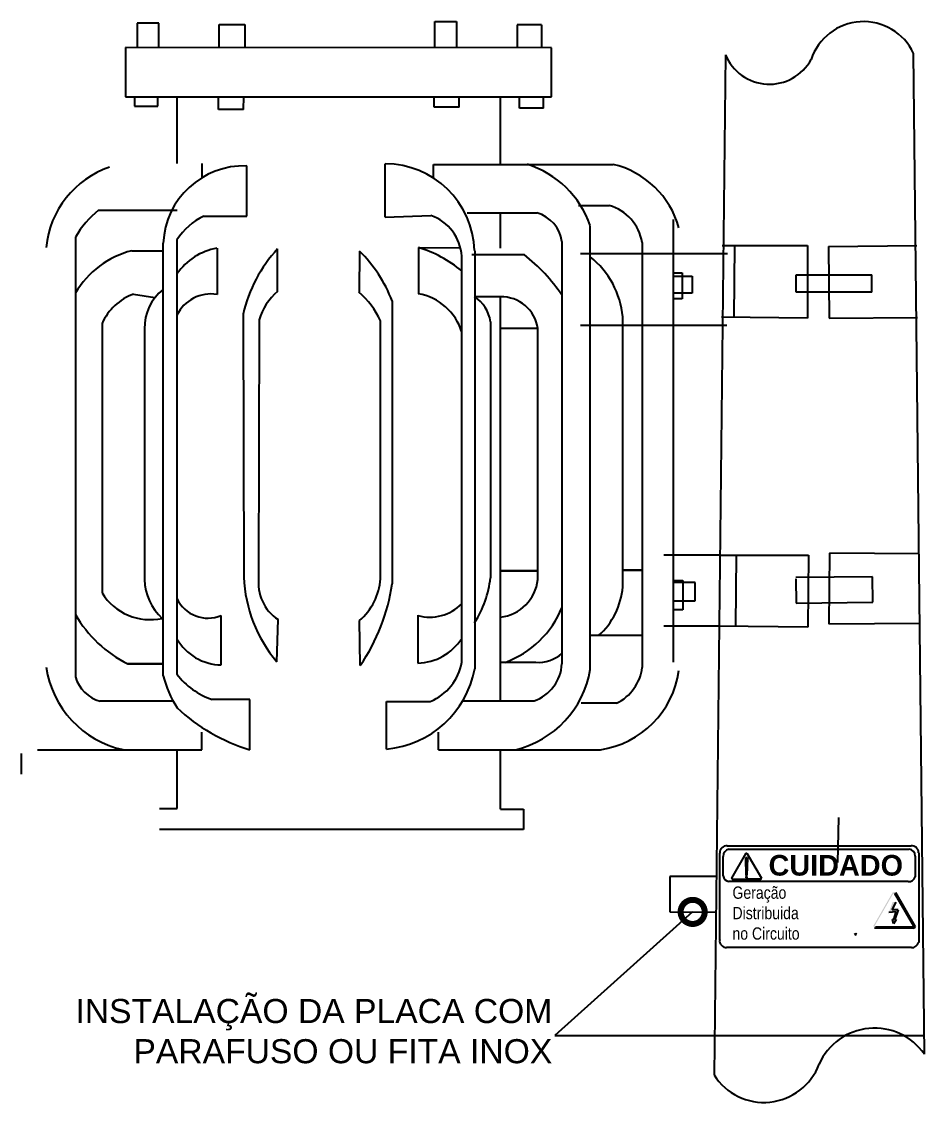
# Model space of a CAD drawing. Header units: millimetres. Extents: x 1668 to 2509, y 1340 to 2042.
# Drawn here: x 1758.2 to 1847.8, y 1505.5 to 1612.7 of the extents above; entities that cross this region are included whole.
import ezdxf

# ---------------------------------------------------------------- set-up
doc = ezdxf.new("R2010")
doc.units = ezdxf.units.MM
doc.layers.add('SÍMBOLOS', color=140, linetype='Continuous')
doc.layers.add('TEXTOS', color=7, linetype='Continuous')
doc.styles.get("Standard").update_dxf_attribs({"font": 'arial.ttf'})

# ---------------------------------------------------------------- blocks, each defined once
blk = doc.blocks.new('_DotSmall')
at = {"color": 0, "linetype": 'ByBlock', "const_width": 0.5}
blk.add_lwpolyline([(-0.0625, 0, 1), (0.0625, 0, 1)], format="xyb", close=True, dxfattribs=at)

msp = doc.modelspace()

# ---------------------------------------------------------------- hatches: boundary and pattern name
h = msp.add_hatch(color=256)
h.dxf.hatch_style = 1
h.paths.add_polyline_path([(1844.91, 1526.34), (1844.61, 1526.34), (1842.69, 1523.01), (1842.82, 1522.78), (1846.71, 1522.77), (1846.84, 1523)])
h.paths.add_polyline_path([(1844.81, 1526.23), (1844.67, 1526.23), (1842.82, 1523.01), (1842.89, 1522.89), (1846.78, 1522.88)], flags=16)
h = msp.add_hatch(color=256)
h.dxf.hatch_style = 1
h.paths.add_polyline_path([(1844.56, 1524.6), (1844.96, 1525.37), (1844.6, 1525.37), (1844.22, 1524.33), (1844.94, 1524.41), (1844.72, 1523.64), (1844.6, 1523.64), (1844.69, 1523.22), (1844.96, 1523.64), (1844.83, 1523.64), (1845.16, 1524.62)])

# ---------------------------------------------------------------- linework, layer by layer
for p, q in [((1771.79, 1612.59), (1769.62, 1612.59)), ((1769.62, 1612.59), (1769.62, 1610.16)), ((1771.79, 1610.16), (1771.79, 1612.59)), ((1777.76, 1610.16), (1777.76, 1612.45)), ((1777.76, 1612.45), (1780.31, 1612.45)), ((1780.31, 1612.45), (1780.31, 1610.16)), ((1799.17, 1610.15), (1799.17, 1612.74)), ((1799.17, 1612.74), (1801.34, 1612.74)), ((1801.34, 1612.74), (1801.34, 1610.15)), ((1809.77, 1612.42), (1807.35, 1612.42)), ((1807.35, 1612.42), (1807.35, 1610.15)), ((1809.77, 1612.42), (1809.77, 1610.15)), ((1768.48, 1610.16), (1768.48, 1605.28)), ((1810.75, 1610.15), (1768.48, 1610.16)), ((1810.75, 1605.28), (1810.75, 1610.15)), ((1828.02, 1609.45), (1826.88, 1508.22)), ((1847.76, 1510.28), (1846.69, 1609.59)), ((1768.48, 1605.28), (1810.75, 1605.28)), ((1769.36, 1605.28), (1769.36, 1604.34)), ((1771.67, 1604.34), (1771.67, 1605.28)), ((1773.59, 1598.66), (1773.59, 1605.28)), ((1777.72, 1604.02), (1777.72, 1605.28)), ((1780.19, 1604.02), (1780.23, 1605.28)), ((1799.1, 1604.26), (1799.1, 1605.28)), ((1801.58, 1604.26), (1801.58, 1605.28)), ((1805.68, 1598.58), (1805.68, 1605.28)), ((1807.59, 1604.16), (1807.59, 1605.28)), ((1809.96, 1604.16), (1809.96, 1605.28)), ((1769.36, 1604.34), (1771.67, 1604.34)), ((1780.19, 1604.02), (1777.72, 1604.02)), ((1801.58, 1604.26), (1799.1, 1604.26)), ((1809.96, 1604.16), (1807.59, 1604.16)), ((1776.06, 1598.66), (1776.06, 1597.26)), ((1780.51, 1593.44), (1780.51, 1598.43)), ((1794.24, 1593.34), (1794.24, 1598.64)), ((1799.03, 1597.25), (1799.03, 1598.58)), ((1799.03, 1598.58), (1816.87, 1598.58)), ((1765.81, 1594.02), (1773.59, 1594.02)), ((1802.39, 1593.76), (1809.31, 1593.76)), ((1805.68, 1590.25), (1805.68, 1593.76)), ((1813.42, 1594.51), (1816.48, 1594.51)), ((1776.25, 1593.44), (1780.51, 1593.44)), ((1794.24, 1593.34), (1798.79, 1593.5)), ((1822.87, 1549.18), (1822.87, 1593.11)), ((1814.6, 1548.44), (1814.6, 1592.49)), ((1763.52, 1591.34), (1763.52, 1547.74)), ((1772.22, 1547.82), (1772.22, 1590.77)), ((1773.59, 1547.99), (1773.59, 1591.08)), ((1811.79, 1590.91), (1811.79, 1549.01)), ((1819.75, 1590.82), (1819.75, 1548.65)), ((1827.7, 1590.52), (1836.15, 1590.52)), ((1828.9, 1590.52), (1828.83, 1583.4)), ((1836.15, 1590.52), (1836.15, 1583.33)), ((1838.25, 1590.43), (1846.99, 1590.52)), ((1838.25, 1590.43), (1838.32, 1583.3)), ((1769.09, 1590), (1772.22, 1590)), ((1777.56, 1590.25), (1777.56, 1585.67)), ((1783.57, 1585.97), (1783.57, 1590.19)), ((1791.69, 1589.97), (1791.65, 1585.91)), ((1797.54, 1590.32), (1797.54, 1585.73)), ((1797.54, 1590.32), (1801.71, 1590.3)), ((1801.85, 1549.17), (1801.85, 1589.45)), ((1802.84, 1589.62), (1808.03, 1589.62)), ((1803.13, 1590.01), (1803.13, 1548.52)), ((1828.23, 1589.69), (1813.63, 1589.69)), ((1822.76, 1587.48), (1824.7, 1587.48)), ((1822.87, 1587.8), (1823.72, 1587.8)), ((1823.72, 1587.8), (1823.72, 1585.22)), ((1824.7, 1587.48), (1824.7, 1585.79)), ((1835.04, 1585.9), (1835.03, 1587.62)), ((1835.03, 1587.62), (1842.54, 1587.62)), ((1842.54, 1585.9), (1842.54, 1587.62)), ((1769.27, 1585.7), (1771.4, 1585.35)), ((1805.68, 1585.43), (1803.13, 1585.43)), ((1805.68, 1545.33), (1805.68, 1585.43)), ((1824.7, 1585.79), (1822.76, 1585.79)), ((1823.72, 1585.22), (1822.87, 1585.22)), ((1842.54, 1585.9), (1835.04, 1585.9)), ((1794.94, 1585.02), (1794.94, 1556.95)), ((1780.14, 1583.71), (1780.21, 1557.62)), ((1781.7, 1557.6), (1781.76, 1583.15)), ((1793.78, 1557.46), (1793.78, 1583.07)), ((1804.69, 1582.95), (1804.69, 1557.56)), ((1817.82, 1556.66), (1817.82, 1583.44)), ((1836.15, 1583.33), (1827.63, 1583.42)), ((1838.32, 1583.3), (1847.06, 1583.38)), ((1766.15, 1582.79), (1766.15, 1556.05)), ((1770.37, 1582.27), (1770.37, 1557.37)), ((1809.4, 1582.29), (1805.68, 1582.29)), ((1809.4, 1557.37), (1809.4, 1582.29)), ((1828.16, 1582.58), (1813.63, 1582.58)), ((1827.4, 1559.81), (1821.9, 1559.81)), ((1827.4, 1559.81), (1836.27, 1559.81)), ((1829.07, 1559.81), (1829, 1552.74)), ((1836.27, 1559.81), (1836.18, 1552.67)), ((1838.33, 1560), (1838.28, 1552.98)), ((1847.28, 1559.94), (1838.33, 1560)), ((1809.4, 1558.25), (1805.68, 1558.25)), ((1805.68, 1558.25), (1809.4, 1558.25)), ((1819.75, 1558.31), (1817.82, 1558.31)), ((1817.82, 1558.31), (1819.75, 1558.31)), ((1822.87, 1557.3), (1823.79, 1557.3)), ((1823.79, 1557.3), (1823.79, 1554.38)), ((1842.6, 1557.66), (1835, 1557.57)), ((1835, 1557.45), (1835.03, 1555.03)), ((1842.63, 1555.13), (1842.6, 1557.66)), ((1825, 1557.07), (1822.82, 1557.07)), ((1825, 1555.28), (1825, 1557.07)), ((1822.82, 1555.28), (1825, 1555.28)), ((1835.03, 1555.03), (1842.63, 1555.13)), ((1823.79, 1554.38), (1822.87, 1554.38)), ((1777.98, 1548.91), (1777.98, 1553.82)), ((1783.49, 1549.22), (1783.62, 1553.41)), ((1791.78, 1548.86), (1791.7, 1553.3)), ((1797.49, 1553.83), (1797.49, 1549.09)), ((1838.28, 1552.98), (1847.35, 1553.06)), ((1815.43, 1551.82), (1814.6, 1551.82)), ((1819.75, 1551.82), (1815.43, 1551.82)), ((1827.33, 1552.76), (1821.9, 1552.76)), ((1836.18, 1552.67), (1827.33, 1552.76)), ((1768.72, 1549.01), (1772.14, 1549.01)), ((1772.14, 1549.01), (1768.72, 1549.01)), ((1805.68, 1549.17), (1809.18, 1549.17)), ((1780.81, 1545.49), (1777.06, 1545.49)), ((1780.81, 1540.49), (1780.81, 1545.49)), ((1773.2, 1545.31), (1765.98, 1545.31)), ((1794.38, 1540.56), (1794.38, 1545.29)), ((1794.38, 1545.29), (1798.73, 1545.29)), ((1801.93, 1545.33), (1809.02, 1545.33)), ((1817.21, 1545.11), (1813.7, 1545.11)), ((1776.06, 1540.49), (1776.06, 1542.24)), ((1799.55, 1540.49), (1799.55, 1542.23)), ((1758.17, 1538.06), (1758.17, 1540.13)), ((1759.75, 1540.49), (1776.06, 1540.49)), ((1773.59, 1534.65), (1773.59, 1540.49)), ((1799.55, 1540.49), (1815.6, 1540.49)), ((1805.68, 1534.59), (1805.68, 1540.49)), ((1771.85, 1534.65), (1773.59, 1534.65)), ((1805.68, 1534.59), (1807.96, 1534.59)), ((1807.96, 1534.59), (1807.96, 1532.58)), ((1839.22, 1533.77), (1839.13, 1529.29)), ((1807.96, 1532.58), (1771.85, 1532.58)), ((1828.18, 1530.95), (1846.44, 1530.95)), ((1828.35, 1530.62), (1846.24, 1530.62)), ((1827.44, 1521.64), (1827.44, 1530.23)), ((1827.8, 1527.97), (1827.8, 1529.91)), ((1830.04, 1530.24), (1828.62, 1527.74)), ((1830.21, 1529.78), (1829.99, 1529.78)), ((1829.99, 1529.78), (1830.04, 1528.01)), ((1830.04, 1530.24), (1830.15, 1530.24)), ((1830.15, 1530.24), (1831.58, 1527.74)), ((1830.21, 1529.78), (1830.15, 1528.01)), ((1846.84, 1529.94), (1846.84, 1527.87)), ((1847.19, 1530.27), (1847.19, 1521.38)), ((1827.08, 1527.93), (1822.48, 1527.93)), ((1822.48, 1527.93), (1822.48, 1524.42)), ((1846.14, 1527.41), (1828.36, 1527.41)), ((1828.67, 1527.65), (1828.62, 1527.74)), ((1828.67, 1527.65), (1831.52, 1527.65)), ((1830.04, 1528.01), (1830.15, 1528.01)), ((1830.05, 1527.93), (1830.05, 1527.78)), ((1830.05, 1527.93), (1830.14, 1527.93)), ((1830.14, 1527.78), (1830.05, 1527.78)), ((1831.52, 1527.65), (1830.1, 1527.65)), ((1830.14, 1527.93), (1830.14, 1527.78)), ((1831.52, 1527.65), (1831.58, 1527.74)), ((1846.71, 1523), (1844.81, 1526.23)), ((1846.84, 1523), (1844.91, 1526.34)), ((1844.56, 1524.6), (1844.96, 1525.37)), ((1822.48, 1524.42), (1827.04, 1524.38)), ((1844.94, 1524.41), (1844.22, 1524.33)), ((1845.16, 1524.62), (1844.56, 1524.6)), ((1844.72, 1523.64), (1844.94, 1524.41)), ((1845.16, 1524.62), (1844.83, 1523.64)), ((1846.64, 1522.88), (1842.89, 1522.89)), ((1844.69, 1523.22), (1844.6, 1523.64)), ((1844.72, 1523.64), (1844.6, 1523.64)), ((1844.96, 1523.64), (1844.69, 1523.22)), ((1844.83, 1523.64), (1844.96, 1523.64)), ((1846.71, 1523), (1846.64, 1522.88)), ((1846.84, 1523), (1846.71, 1522.77)), ((1846.8, 1522.93), (1846.73, 1522.81)), ((1840.82, 1522.3), (1840.95, 1522.07)), ((1840.95, 1522.3), (1841.02, 1522.18)), ((1846.71, 1522.77), (1842.82, 1522.78)), ((1846.47, 1520.86), (1828.13, 1520.86))]:
    msp.add_line(p, q)
for centre, radius, start, end in [((1841.72, 1607.26), 5.48, 25.149, 161.7787), ((1832.38, 1611.25), 4.72, 202.3372, 331.2074), ((1769.9, 1589.47), 9.33, 108.7309, 174.6994), ((1780.25, 1590.4), 8.03, 88.1653, 177.3787), ((1794.19, 1589.7), 8.94, 2.0247, 89.6809), ((1805.43, 1589.33), 9.7, 19.0561, 72.5439), ((1814.81, 1589.92), 8.9, 15.3188, 76.6616), ((1770.91, 1587.34), 8.4, 127.3496, 151.5605), ((1808.36, 1590.44), 3.46, 7.8148, 74.047), ((1815.16, 1590.04), 4.66, 9.6832, 73.5575), ((1778.97, 1587.69), 6.36, 115.3137, 147.8227), ((1797.23, 1589.15), 4.63, 3.7775, 70.2982), ((1771.41, 1581.13), 9.18, 104.6369, 149.2657), ((1778.54, 1584.34), 5.99, 99.452, 145.7785), ((1794.02, 1580.53), 14.23, 137.2401, 167.0887), ((1781.78, 1579.92), 14.12, 21.1821, 45.3887), ((1793.93, 1578.46), 12.4, 50.349, 73.0875), ((1797.67, 1576.26), 16.91, 33.3552, 52.1853), ((1809.29, 1582.68), 8.56, 5.0638, 51.654), ((1775.2, 1582.37), 4.83, 128.0658, 181.2405), ((1771.14, 1580.57), 5.46, 110.0305, 155.9353), ((1776.96, 1581.97), 3.75, 80.8277, 154.1476), ((1787.27, 1581.6), 5.73, 130.3146, 164.3584), ((1785.9, 1579.36), 8.71, 25.1541, 48.7149), ((1796.63, 1580.36), 5.45, 16.7968, 80.3469), ((1801.23, 1582.5), 3.49, 7.5316, 57.1444), ((1805.78, 1581.78), 3.65, 7.9956, 91.5413), ((1775.74, 1557.51), 5.38, 181.4775, 227.7669), ((1794.35, 1558.3), 14.16, 182.7559, 219.886), ((1786.07, 1557.07), 4.41, 173.1354, 236.1608), ((1787.77, 1557.87), 6.02, 310.7514, 356.1264), ((1794.2, 1558.74), 10.56, 327.7012, 353.5866), ((1805.18, 1557.86), 4.25, 276.7822, 353.483), ((1775.53, 1559.87), 19.63, 325.8684, 351.4457), ((1810.55, 1557.23), 7.29, 311.9826, 355.4837), ((1770.93, 1559.04), 5.64, 211.9747, 282.2567), ((1776.65, 1556.94), 3.39, 205.3489, 293.091), ((1798.69, 1558.06), 4.41, 254.125, 315.6972), ((1802.85, 1558.22), 9.64, 290.0528, 338.098), ((1774.12, 1559.93), 12.19, 209.5464, 243.6987), ((1778.06, 1554.08), 5.17, 210.032, 269.0423), ((1797.38, 1554.37), 5.28, 271.124, 327.6194), ((1809.4, 1552.84), 3.68, 266.6188, 310.5078), ((1770.38, 1550.14), 9.88, 188.5431, 257.3537), ((1796.81, 1550.02), 5.1, 292.0541, 350.4632), ((1807.65, 1549.24), 4.14, 289.2769, 356.9093), ((1815.21, 1549.24), 4.59, 295.8909, 352.5703), ((1766.87, 1548.68), 3.49, 195.7383, 255.1921), ((1782.41, 1550.34), 10.49, 193.8552, 212.7605), ((1779.37, 1552.36), 7.25, 217.0884, 251.4388), ((1793.51, 1550.3), 9.78, 275.1342, 349.5335), ((1804.9, 1550.07), 9.84, 283.342, 350.4777), ((1814.28, 1549.6), 9.2, 278.2466, 352.1249), ((1786.03, 1557.89), 18.16, 226.7663, 253.3149), ((1828.13, 1530.27), 0.683, 85.0298, 183.1225), ((1828.48, 1529.95), 0.683, 100.3481, 183.1225), ((1846.16, 1529.95), 0.683, 359.7062, 83.0056), ((1846.5, 1530.27), 0.683, 359.7062, 95.8044), ((1828.47, 1528.08), 0.683, 189.1431, 260.5554), ((1846.2, 1528.09), 0.683, 265.2062, 341.2201), ((1828.12, 1521.54), 0.683, 171.8066, 270.5848), ((1846.52, 1521.54), 0.683, 265.2062, 346.5161), ((1842.81, 1506.86), 6.01, 34.6086, 156.1665), ((1831.83, 1511.36), 5.86, 212.3945, 339.3119)]:
    msp.add_arc(centre, radius, start, end)
at = {"layer": 'SÍMBOLOS'}
for p, q in [((1824.76, 1524.4), (1811.08, 1512.12)), ((1811.08, 1512.12), (1847.74, 1512.12))]:
    msp.add_line(p, q, dxfattribs=at)

# ---------------------------------------------------------------- block references
at = {"layer": 'SÍMBOLOS', "xscale": 4.78161177906367, "yscale": 4.78161177906367, "zscale": 4.78161177906367, "rotation": 41.89183233738022}
msp.add_blockref('_DotSmall', (1824.76, 1524.4), dxfattribs=at)

# ---------------------------------------------------------------- texts
at = {"attachment_point": 1}
for s, width, insert, char_height in [('{\\fArial|b1|i0|c0|p34;CUIDADO}', 241.7132, (1832.29, 1530.05), 2.0476), ('\\pxqd;{\\fArial Narrow|b0|i0|c0|p34;Geração\\PDistribuida\\Pno Circuito}', 13.7519, (1828.71, 1526.92), 1.2162)]:
    msp.add_mtext_dynamic_manual_height_columns(s, width=width, gutter_width=149.43, heights=[0], dxfattribs=dict(at, insert=insert, char_height=char_height))
at = {"layer": 'TEXTOS', "insert": (1744.63, 1515.76), "char_height": 2.3908, "width": 66.1982, "attachment_point": 1}
msp.add_mtext('\\pxqr,t0;{\\fArial|b0|i0|c0|p34;INSTALAÇÃO DA PLACA COM\\PPARAFUSO OU FITA INOX}', dxfattribs=at)

doc.saveas('drawing.dxf')
